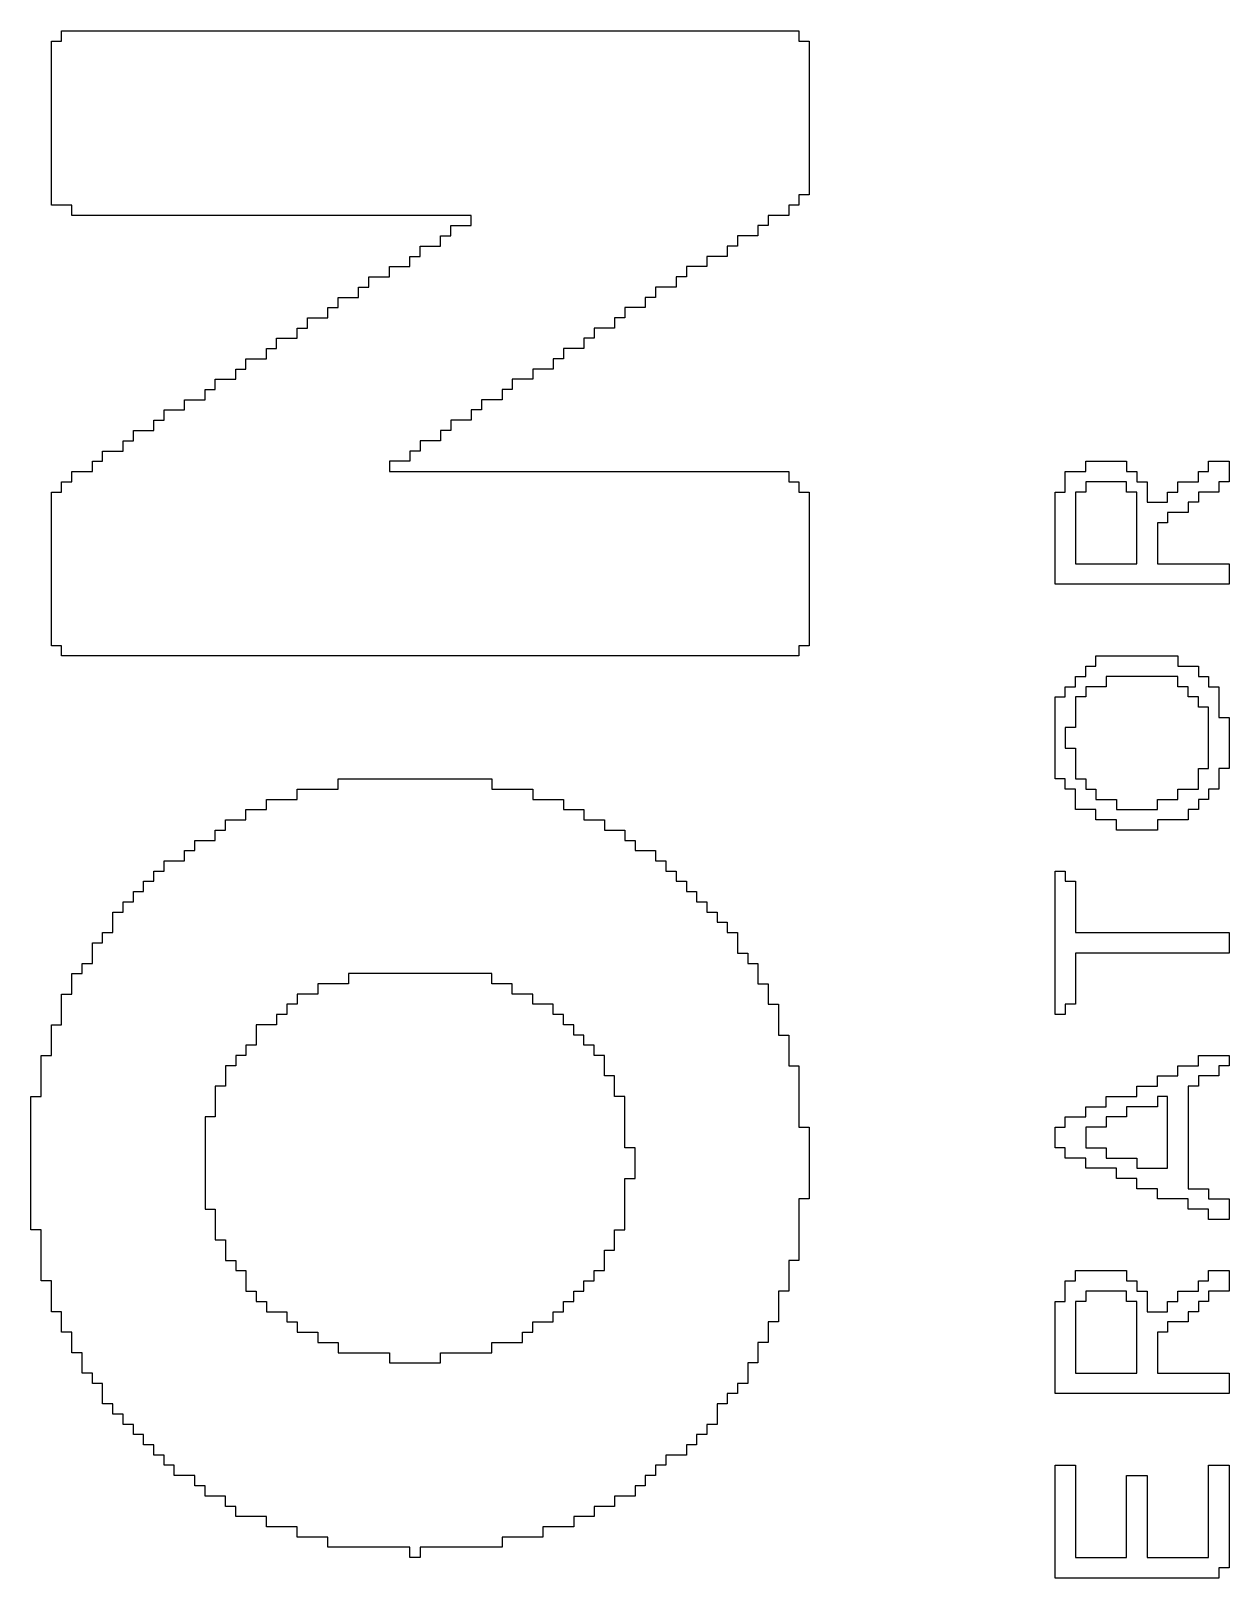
# Model space of a CAD drawing. Header units: inches. Extents: x 1.37 to 7.44, y 1.69 to 5.2.
# Drawn here: x 7.186 to 7.2972, y 2.2123 to 2.3559 of the extents above; entities that cross this region are included whole.
import ezdxf

# ---------------------------------------------------------------- set-up
doc = ezdxf.new("R2010")
doc.units = ezdxf.units.IN
doc.header["$MEASUREMENT"] = 0
doc.layers.add('Top Overlay', color=2, linetype='Continuous')

msp = doc.modelspace()

# ---------------------------------------------------------------- linework, layer by layer
at = {"layer": 'Top Overlay'}
for p, q in [((7.18888, 2.35492), (7.18888, 2.35587)), ((7.18888, 2.35587), (7.22215, 2.35587)), ((7.22215, 2.35587), (7.2231, 2.35587)), ((7.2231, 2.35587), (7.25732, 2.35587)), ((7.25732, 2.35587), (7.25732, 2.35492)), ((7.18793, 2.33971), (7.18793, 2.35492)), ((7.18793, 2.35492), (7.18888, 2.35492)), ((7.25732, 2.35492), (7.25827, 2.35492)), ((7.25827, 2.35492), (7.25827, 2.34066)), ((7.18983, 2.33971), (7.18793, 2.33971)), ((7.18983, 2.33876), (7.18983, 2.33971)), ((7.25732, 2.33971), (7.25637, 2.33971)), ((7.25637, 2.33971), (7.25637, 2.33876)), ((7.25827, 2.34066), (7.25732, 2.34066)), ((7.25732, 2.34066), (7.25732, 2.33971)), ((7.2269, 2.33876), (7.18983, 2.33876)), ((7.2269, 2.33781), (7.2269, 2.33876)), ((7.25637, 2.33876), (7.25447, 2.33876)), ((7.25447, 2.33876), (7.25447, 2.33781)), ((7.22405, 2.33591), (7.22405, 2.33686)), ((7.22405, 2.33686), (7.225, 2.33686)), ((7.225, 2.33686), (7.225, 2.33781)), ((7.225, 2.33781), (7.2269, 2.33781)), ((7.25352, 2.33686), (7.25162, 2.33686)), ((7.25162, 2.33686), (7.25162, 2.33591)), ((7.25447, 2.33781), (7.25352, 2.33781)), ((7.25352, 2.33781), (7.25352, 2.33686)), ((7.22215, 2.33495), (7.22215, 2.33591)), ((7.22215, 2.33591), (7.22405, 2.33591)), ((7.25162, 2.33591), (7.25067, 2.33591)), ((7.25067, 2.33591), (7.25067, 2.33495)), ((7.2193, 2.33305), (7.2193, 2.334)), ((7.2193, 2.334), (7.2212, 2.334)), ((7.2212, 2.334), (7.2212, 2.33495)), ((7.2212, 2.33495), (7.22215, 2.33495)), ((7.24877, 2.334), (7.24687, 2.334)), ((7.24687, 2.334), (7.24687, 2.33305)), ((7.25067, 2.33495), (7.24877, 2.33495)), ((7.24877, 2.33495), (7.24877, 2.334)), ((7.2174, 2.3321), (7.2174, 2.33305)), ((7.2174, 2.33305), (7.2193, 2.33305)), ((7.24687, 2.33305), (7.24592, 2.33305)), ((7.24592, 2.33305), (7.24592, 2.3321)), ((7.21455, 2.3302), (7.21455, 2.33115)), ((7.21455, 2.33115), (7.21645, 2.33115)), ((7.21645, 2.33115), (7.21645, 2.3321)), ((7.21645, 2.3321), (7.2174, 2.3321)), ((7.24402, 2.33115), (7.24306, 2.33115)), ((7.24306, 2.33115), (7.24306, 2.3302)), ((7.24592, 2.3321), (7.24402, 2.3321)), ((7.24402, 2.3321), (7.24402, 2.33115)), ((7.2136, 2.32925), (7.2136, 2.3302)), ((7.2136, 2.3302), (7.21455, 2.3302)), ((7.24306, 2.3302), (7.24116, 2.3302)), ((7.24116, 2.3302), (7.24116, 2.32925)), ((7.21074, 2.32735), (7.21074, 2.3283)), ((7.21074, 2.3283), (7.2117, 2.3283)), ((7.2117, 2.3283), (7.2117, 2.32925)), ((7.2117, 2.32925), (7.2136, 2.32925)), ((7.24021, 2.3283), (7.23831, 2.3283)), ((7.23831, 2.3283), (7.23831, 2.32735)), ((7.24116, 2.32925), (7.24021, 2.32925)), ((7.24021, 2.32925), (7.24021, 2.3283)), ((7.20884, 2.3264), (7.20884, 2.32735)), ((7.20884, 2.32735), (7.21074, 2.32735)), ((7.23831, 2.32735), (7.23736, 2.32735)), ((7.23736, 2.32735), (7.23736, 2.3264)), ((7.20599, 2.3245), (7.20599, 2.32545)), ((7.20599, 2.32545), (7.20789, 2.32545)), ((7.20789, 2.32545), (7.20789, 2.3264)), ((7.20789, 2.3264), (7.20884, 2.3264)), ((7.23546, 2.32545), (7.23451, 2.32545)), ((7.23451, 2.32545), (7.23451, 2.3245)), ((7.23736, 2.3264), (7.23546, 2.3264)), ((7.23546, 2.3264), (7.23546, 2.32545)), ((7.20504, 2.32355), (7.20504, 2.3245)), ((7.20504, 2.3245), (7.20599, 2.3245)), ((7.23451, 2.3245), (7.23261, 2.3245)), ((7.23261, 2.3245), (7.23261, 2.32355)), ((7.20219, 2.32165), (7.20219, 2.3226)), ((7.20219, 2.3226), (7.20314, 2.3226)), ((7.20314, 2.3226), (7.20314, 2.32355)), ((7.20314, 2.32355), (7.20504, 2.32355)), ((7.23071, 2.3226), (7.22976, 2.3226)), ((7.22976, 2.3226), (7.22976, 2.32165)), ((7.23261, 2.32355), (7.23071, 2.32355)), ((7.23071, 2.32355), (7.23071, 2.3226)), ((7.20029, 2.3207), (7.20029, 2.32165)), ((7.20029, 2.32165), (7.20219, 2.32165)), ((7.22976, 2.32165), (7.22786, 2.32165)), ((7.22786, 2.32165), (7.22786, 2.3207)), ((7.19744, 2.31879), (7.19744, 2.31975)), ((7.19744, 2.31975), (7.19839, 2.31975)), ((7.19839, 2.31975), (7.19839, 2.3207)), ((7.19839, 2.3207), (7.20029, 2.3207)), ((7.2269, 2.31975), (7.225, 2.31975)), ((7.225, 2.31975), (7.225, 2.31879)), ((7.22786, 2.3207), (7.2269, 2.3207)), ((7.2269, 2.3207), (7.2269, 2.31975)), ((7.19554, 2.31784), (7.19554, 2.31879)), ((7.19554, 2.31879), (7.19744, 2.31879)), ((7.225, 2.31879), (7.22405, 2.31879)), ((7.22405, 2.31879), (7.22405, 2.31784)), ((7.19268, 2.31594), (7.19268, 2.31689)), ((7.19268, 2.31689), (7.19458, 2.31689)), ((7.19458, 2.31689), (7.19458, 2.31784)), ((7.19458, 2.31784), (7.19554, 2.31784)), ((7.22215, 2.31689), (7.2212, 2.31689)), ((7.2212, 2.31689), (7.2212, 2.31594)), ((7.22405, 2.31784), (7.22215, 2.31784)), ((7.22215, 2.31784), (7.22215, 2.31689)), ((7.19173, 2.31499), (7.19173, 2.31594)), ((7.19173, 2.31594), (7.19268, 2.31594)), ((7.2212, 2.31594), (7.2193, 2.31594)), ((7.2193, 2.31594), (7.2193, 2.31499)), ((7.28394, 2.31499), (7.28394, 2.31594)), ((7.28394, 2.31594), (7.28774, 2.31594)), ((7.28774, 2.31594), (7.28774, 2.31499)), ((7.29535, 2.31499), (7.29535, 2.31594)), ((7.29535, 2.31594), (7.29725, 2.31594)), ((7.29725, 2.31594), (7.29725, 2.31404)), ((7.18888, 2.31309), (7.18888, 2.31404)), ((7.18888, 2.31404), (7.18983, 2.31404)), ((7.18983, 2.31404), (7.18983, 2.31499)), ((7.18983, 2.31499), (7.19173, 2.31499)), ((7.2193, 2.31499), (7.25637, 2.31499)), ((7.25637, 2.31499), (7.25637, 2.31404)), ((7.25637, 2.31404), (7.25732, 2.31404)), ((7.25732, 2.31404), (7.25732, 2.31309)), ((7.28204, 2.31309), (7.28204, 2.31499)), ((7.28204, 2.31499), (7.28394, 2.31499)), ((7.28774, 2.31404), (7.28394, 2.31404)), ((7.28394, 2.31404), (7.28394, 2.31309)), ((7.28774, 2.31499), (7.28869, 2.31499)), ((7.28774, 2.31309), (7.28774, 2.31404)), ((7.28869, 2.31499), (7.28869, 2.31404)), ((7.28869, 2.31404), (7.28964, 2.31404)), ((7.28964, 2.31404), (7.28964, 2.31214)), ((7.2925, 2.31309), (7.2925, 2.31404)), ((7.2925, 2.31404), (7.2944, 2.31404)), ((7.2944, 2.31404), (7.2944, 2.31499)), ((7.2944, 2.31499), (7.29535, 2.31499)), ((7.29725, 2.31404), (7.2963, 2.31404)), ((7.2963, 2.31404), (7.2963, 2.31309)), ((7.18793, 2.29883), (7.18793, 2.31309)), ((7.18793, 2.31309), (7.18888, 2.31309)), ((7.25732, 2.31309), (7.25827, 2.31309)), ((7.25827, 2.31309), (7.25827, 2.29883)), ((7.28109, 2.31309), (7.28204, 2.31309)), ((7.28109, 2.30454), (7.28109, 2.31309)), ((7.28394, 2.31309), (7.28299, 2.31309)), ((7.28299, 2.31309), (7.28299, 2.30644)), ((7.28869, 2.31309), (7.28774, 2.31309)), ((7.28869, 2.30644), (7.28869, 2.31309)), ((7.29154, 2.31214), (7.29154, 2.31309)), ((7.29154, 2.31309), (7.2925, 2.31309)), ((7.2963, 2.31309), (7.2944, 2.31309)), ((7.2944, 2.31309), (7.2944, 2.31214)), ((7.28964, 2.31214), (7.29154, 2.31214)), ((7.29345, 2.31119), (7.29154, 2.31119)), ((7.29154, 2.31119), (7.29154, 2.31024)), ((7.2944, 2.31214), (7.29345, 2.31214)), ((7.29345, 2.31214), (7.29345, 2.31119)), ((7.29154, 2.31024), (7.29059, 2.31024)), ((7.29059, 2.31024), (7.29059, 2.30644)), ((7.28299, 2.30644), (7.28869, 2.30644)), ((7.29059, 2.30644), (7.29725, 2.30644)), ((7.29725, 2.30644), (7.29725, 2.30454)), ((7.29725, 2.30454), (7.28109, 2.30454)), ((7.18888, 2.29883), (7.18793, 2.29883)), ((7.18888, 2.29788), (7.18888, 2.29883)), ((7.25827, 2.29883), (7.25732, 2.29883)), ((7.25732, 2.29883), (7.25732, 2.29788)), ((7.25732, 2.29788), (7.18888, 2.29788)), ((7.28394, 2.29598), (7.28394, 2.29693)), ((7.28394, 2.29693), (7.28489, 2.29693)), ((7.28489, 2.29693), (7.28489, 2.29788)), ((7.28489, 2.29788), (7.2925, 2.29788)), ((7.2925, 2.29788), (7.2925, 2.29693)), ((7.2925, 2.29693), (7.2944, 2.29693)), ((7.2944, 2.29693), (7.2944, 2.29598)), ((7.28299, 2.29503), (7.28299, 2.29598)), ((7.28299, 2.29598), (7.28394, 2.29598)), ((7.2925, 2.29598), (7.28584, 2.29598)), ((7.28584, 2.29598), (7.28584, 2.29503)), ((7.2925, 2.29503), (7.2925, 2.29598)), ((7.2944, 2.29598), (7.29535, 2.29598)), ((7.29535, 2.29598), (7.29535, 2.29503)), ((7.28109, 2.29408), (7.28204, 2.29408)), ((7.28109, 2.28647), (7.28109, 2.29408)), ((7.28204, 2.29408), (7.28204, 2.29503)), ((7.28204, 2.29503), (7.28299, 2.29503)), ((7.28394, 2.29408), (7.28299, 2.29408)), ((7.28299, 2.29408), (7.28299, 2.29123)), ((7.28584, 2.29503), (7.28394, 2.29503)), ((7.28394, 2.29503), (7.28394, 2.29408)), ((7.29345, 2.29503), (7.2925, 2.29503)), ((7.29345, 2.29408), (7.29345, 2.29503)), ((7.2944, 2.29408), (7.29345, 2.29408)), ((7.2944, 2.29313), (7.2944, 2.29408)), ((7.29535, 2.29503), (7.2963, 2.29503)), ((7.2963, 2.29503), (7.2963, 2.29218)), ((7.29535, 2.29313), (7.2944, 2.29313)), ((7.29535, 2.28743), (7.29535, 2.29313)), ((7.28299, 2.29123), (7.28204, 2.29123)), ((7.28204, 2.29123), (7.28204, 2.28933)), ((7.2963, 2.29218), (7.29725, 2.29218)), ((7.29725, 2.29218), (7.29725, 2.28743)), ((7.28204, 2.28933), (7.28299, 2.28933)), ((7.28299, 2.28933), (7.28299, 2.28647)), ((7.2944, 2.28552), (7.2944, 2.28743)), ((7.2944, 2.28743), (7.29535, 2.28743)), ((7.29725, 2.28743), (7.2963, 2.28743)), ((7.2963, 2.28743), (7.2963, 2.28552)), ((7.21074, 2.28457), (7.21074, 2.28552)), ((7.21074, 2.28552), (7.21455, 2.28552)), ((7.21455, 2.28552), (7.21455, 2.28647)), ((7.21455, 2.28647), (7.22881, 2.28647)), ((7.22881, 2.28647), (7.22881, 2.28552)), ((7.22881, 2.28552), (7.23261, 2.28552)), ((7.23261, 2.28552), (7.23261, 2.28457)), ((7.28204, 2.28647), (7.28109, 2.28647)), ((7.28204, 2.28552), (7.28204, 2.28647)), ((7.28299, 2.28552), (7.28204, 2.28552)), ((7.28299, 2.28647), (7.28394, 2.28647)), ((7.28299, 2.28362), (7.28299, 2.28552)), ((7.28394, 2.28647), (7.28394, 2.28552)), ((7.28394, 2.28552), (7.28489, 2.28552)), ((7.28489, 2.28552), (7.28489, 2.28457)), ((7.2925, 2.28457), (7.2925, 2.28552)), ((7.2925, 2.28552), (7.2944, 2.28552)), ((7.2963, 2.28552), (7.29535, 2.28552)), ((7.29535, 2.28552), (7.29535, 2.28457)), ((7.20789, 2.28362), (7.20789, 2.28457)), ((7.20789, 2.28457), (7.20979, 2.28457)), ((7.20979, 2.28457), (7.21074, 2.28457)), ((7.23261, 2.28457), (7.23546, 2.28457)), ((7.23546, 2.28457), (7.23546, 2.28362)), ((7.28489, 2.28457), (7.28679, 2.28457)), ((7.28679, 2.28457), (7.28679, 2.28362)), ((7.29059, 2.28362), (7.29059, 2.28457)), ((7.29059, 2.28457), (7.2925, 2.28457)), ((7.29535, 2.28457), (7.2944, 2.28457)), ((7.2944, 2.28457), (7.2944, 2.28362)), ((7.20409, 2.28172), (7.20409, 2.28267)), ((7.20409, 2.28267), (7.20599, 2.28267)), ((7.20599, 2.28267), (7.20599, 2.28362)), ((7.20599, 2.28362), (7.20789, 2.28362)), ((7.23546, 2.28362), (7.23736, 2.28362)), ((7.23736, 2.28362), (7.23736, 2.28267)), ((7.23736, 2.28267), (7.23926, 2.28267)), ((7.23926, 2.28267), (7.23926, 2.28172)), ((7.28489, 2.28362), (7.28299, 2.28362)), ((7.28489, 2.28267), (7.28489, 2.28362)), ((7.28679, 2.28267), (7.28489, 2.28267)), ((7.28679, 2.28362), (7.29059, 2.28362)), ((7.28679, 2.28172), (7.28679, 2.28267)), ((7.29345, 2.28267), (7.29059, 2.28267)), ((7.29059, 2.28267), (7.29059, 2.28172)), ((7.2944, 2.28362), (7.29345, 2.28362)), ((7.29345, 2.28362), (7.29345, 2.28267)), ((7.20314, 2.28077), (7.20314, 2.28172)), ((7.20314, 2.28172), (7.20409, 2.28172)), ((7.23926, 2.28172), (7.24116, 2.28172)), ((7.24116, 2.28172), (7.24116, 2.28077)), ((7.29059, 2.28172), (7.28679, 2.28172)), ((7.20029, 2.27887), (7.20029, 2.27982)), ((7.20029, 2.27982), (7.20124, 2.27982)), ((7.20124, 2.27982), (7.20124, 2.28077)), ((7.20124, 2.28077), (7.20314, 2.28077)), ((7.24116, 2.28077), (7.24211, 2.28077)), ((7.24211, 2.28077), (7.24211, 2.27982)), ((7.24211, 2.27982), (7.24402, 2.27982)), ((7.24402, 2.27982), (7.24402, 2.27887)), ((7.19839, 2.27792), (7.19839, 2.27887)), ((7.19839, 2.27887), (7.20029, 2.27887)), ((7.24402, 2.27887), (7.24497, 2.27887)), ((7.24497, 2.27887), (7.24497, 2.27792)), ((7.19649, 2.27602), (7.19649, 2.27697)), ((7.19649, 2.27697), (7.19744, 2.27697)), ((7.19744, 2.27697), (7.19744, 2.27792)), ((7.19744, 2.27792), (7.19839, 2.27792)), ((7.24497, 2.27792), (7.24592, 2.27792)), ((7.24592, 2.27792), (7.24592, 2.27697)), ((7.24592, 2.27697), (7.24687, 2.27697)), ((7.24687, 2.27697), (7.24687, 2.27602)), ((7.28109, 2.27507), (7.28109, 2.27792)), ((7.28109, 2.27792), (7.28204, 2.27792)), ((7.28204, 2.27792), (7.28204, 2.27697)), ((7.28204, 2.27697), (7.28299, 2.27697)), ((7.28299, 2.27697), (7.28299, 2.27222)), ((7.19554, 2.27507), (7.19554, 2.27602)), ((7.19554, 2.27602), (7.19649, 2.27602)), ((7.24687, 2.27602), (7.24782, 2.27602)), ((7.24782, 2.27602), (7.24782, 2.27507)), ((7.19363, 2.27222), (7.19363, 2.27412)), ((7.19363, 2.27412), (7.19458, 2.27412)), ((7.19458, 2.27412), (7.19458, 2.27507)), ((7.19458, 2.27507), (7.19554, 2.27507)), ((7.24782, 2.27507), (7.24877, 2.27507)), ((7.24877, 2.27507), (7.24877, 2.27412)), ((7.24877, 2.27412), (7.24972, 2.27412)), ((7.24972, 2.27412), (7.24972, 2.27317)), ((7.28109, 2.27412), (7.28109, 2.27507)), ((7.28109, 2.26461), (7.28109, 2.27412)), ((7.19268, 2.27127), (7.19268, 2.27222)), ((7.19268, 2.27222), (7.19363, 2.27222)), ((7.24972, 2.27317), (7.25067, 2.27317)), ((7.25067, 2.27317), (7.25067, 2.27222)), ((7.25067, 2.27222), (7.25162, 2.27222)), ((7.25162, 2.27222), (7.25162, 2.27031)), ((7.28299, 2.27222), (7.29725, 2.27222)), ((7.29725, 2.27222), (7.29725, 2.27031)), ((7.19173, 2.26936), (7.19173, 2.27127)), ((7.19173, 2.27127), (7.19268, 2.27127)), ((7.19078, 2.26841), (7.19078, 2.26936)), ((7.19078, 2.26936), (7.19173, 2.26936)), ((7.25162, 2.27031), (7.25257, 2.27031)), ((7.25257, 2.27031), (7.25257, 2.26936)), ((7.25257, 2.26936), (7.25352, 2.26936)), ((7.25352, 2.26936), (7.25352, 2.26746)), ((7.29725, 2.27031), (7.28299, 2.27031)), ((7.28299, 2.27031), (7.28299, 2.26556)), ((7.18983, 2.26651), (7.18983, 2.26841)), ((7.18983, 2.26841), (7.19078, 2.26841)), ((7.22881, 2.26841), (7.2155, 2.26841)), ((7.2155, 2.26841), (7.2155, 2.26746)), ((7.22881, 2.26746), (7.22881, 2.26841)), ((7.18888, 2.26366), (7.18888, 2.26651)), ((7.18888, 2.26651), (7.18983, 2.26651)), ((7.21265, 2.26651), (7.21074, 2.26651)), ((7.21074, 2.26651), (7.21074, 2.26556)), ((7.2155, 2.26746), (7.21265, 2.26746)), ((7.21265, 2.26746), (7.21265, 2.26651)), ((7.23071, 2.26746), (7.22881, 2.26746)), ((7.23071, 2.26651), (7.23071, 2.26746)), ((7.23261, 2.26651), (7.23071, 2.26651)), ((7.23261, 2.26556), (7.23261, 2.26651)), ((7.25352, 2.26746), (7.25447, 2.26746)), ((7.25447, 2.26746), (7.25447, 2.26556)), ((7.21074, 2.26556), (7.20979, 2.26556)), ((7.20979, 2.26556), (7.20979, 2.26461)), ((7.23451, 2.26556), (7.23261, 2.26556)), ((7.23451, 2.26461), (7.23451, 2.26556)), ((7.25447, 2.26556), (7.25542, 2.26556)), ((7.25542, 2.26556), (7.25542, 2.26271)), ((7.28299, 2.26556), (7.28204, 2.26556)), ((7.28204, 2.26556), (7.28204, 2.26461)), ((7.18793, 2.26081), (7.18793, 2.26366)), ((7.18793, 2.26366), (7.18888, 2.26366)), ((7.20884, 2.26366), (7.20694, 2.26366)), ((7.20694, 2.26366), (7.20694, 2.26176)), ((7.20979, 2.26461), (7.20884, 2.26461)), ((7.20884, 2.26461), (7.20884, 2.26366)), ((7.23546, 2.26461), (7.23451, 2.26461)), ((7.23546, 2.26366), (7.23546, 2.26461)), ((7.23641, 2.26366), (7.23546, 2.26366)), ((7.23641, 2.26271), (7.23641, 2.26366)), ((7.28204, 2.26461), (7.28109, 2.26461)), ((7.23736, 2.26271), (7.23641, 2.26271)), ((7.23736, 2.26176), (7.23736, 2.26271)), ((7.25542, 2.26271), (7.25637, 2.26271)), ((7.25637, 2.26271), (7.25637, 2.25986)), ((7.18698, 2.25701), (7.18698, 2.26081)), ((7.18698, 2.26081), (7.18793, 2.26081)), ((7.20599, 2.26081), (7.20504, 2.26081)), ((7.20504, 2.26081), (7.20504, 2.25986)), ((7.20694, 2.26176), (7.20599, 2.26176)), ((7.20599, 2.26176), (7.20599, 2.26081)), ((7.23831, 2.26176), (7.23736, 2.26176)), ((7.23831, 2.26081), (7.23831, 2.26176)), ((7.23926, 2.26081), (7.23831, 2.26081)), ((7.23926, 2.25891), (7.23926, 2.26081)), ((7.2944, 2.25986), (7.2944, 2.26081)), ((7.2944, 2.26081), (7.29725, 2.26081)), ((7.29725, 2.26081), (7.29725, 2.25986)), ((7.20504, 2.25986), (7.20409, 2.25986)), ((7.20409, 2.25986), (7.20409, 2.25796)), ((7.25637, 2.25986), (7.25732, 2.25986)), ((7.25732, 2.25986), (7.25732, 2.25415)), ((7.2925, 2.25891), (7.2925, 2.25986)), ((7.2925, 2.25986), (7.2944, 2.25986)), ((7.29725, 2.25986), (7.2963, 2.25986)), ((7.2963, 2.25986), (7.2963, 2.25891)), ((7.20409, 2.25796), (7.20314, 2.25796)), ((7.20314, 2.25796), (7.20314, 2.25511)), ((7.24021, 2.25891), (7.23926, 2.25891)), ((7.24021, 2.25701), (7.24021, 2.25891)), ((7.28869, 2.25701), (7.28869, 2.25796)), ((7.28869, 2.25796), (7.29059, 2.25796)), ((7.29059, 2.25796), (7.29059, 2.25891)), ((7.29059, 2.25891), (7.2925, 2.25891)), ((7.2944, 2.25796), (7.29345, 2.25796)), ((7.29345, 2.25796), (7.29345, 2.24845)), ((7.2963, 2.25891), (7.2944, 2.25891)), ((7.2944, 2.25891), (7.2944, 2.25796)), ((7.18603, 2.25701), (7.18698, 2.25701)), ((7.18603, 2.24465), (7.18603, 2.25701)), ((7.24116, 2.25701), (7.24021, 2.25701)), ((7.24116, 2.25225), (7.24116, 2.25701)), ((7.28584, 2.25606), (7.28584, 2.25701)), ((7.28584, 2.25701), (7.28869, 2.25701)), ((7.29154, 2.25701), (7.29059, 2.25701)), ((7.29059, 2.25701), (7.29059, 2.25606)), ((7.29154, 2.25035), (7.29154, 2.25701)), ((7.20314, 2.25511), (7.20219, 2.25511)), ((7.20219, 2.25511), (7.20219, 2.24655)), ((7.28204, 2.25415), (7.28204, 2.25511)), ((7.28204, 2.25511), (7.28394, 2.25511)), ((7.28394, 2.25511), (7.28394, 2.25606)), ((7.28394, 2.25606), (7.28584, 2.25606)), ((7.28774, 2.25511), (7.28584, 2.25511)), ((7.28584, 2.25511), (7.28584, 2.25415)), ((7.29059, 2.25606), (7.28774, 2.25606)), ((7.28774, 2.25606), (7.28774, 2.25511)), ((7.25732, 2.25415), (7.25827, 2.25415)), ((7.25827, 2.25415), (7.25827, 2.2475)), ((7.28109, 2.25415), (7.28204, 2.25415)), ((7.28109, 2.25225), (7.28109, 2.25415)), ((7.28584, 2.25415), (7.28394, 2.25415)), ((7.28394, 2.25415), (7.28394, 2.25225)), ((7.24211, 2.25225), (7.24116, 2.25225)), ((7.24211, 2.2494), (7.24211, 2.25225)), ((7.28204, 2.25225), (7.28109, 2.25225)), ((7.28204, 2.2513), (7.28204, 2.25225)), ((7.28394, 2.25225), (7.28489, 2.25225)), ((7.28489, 2.25225), (7.28584, 2.25225)), ((7.28584, 2.25225), (7.28584, 2.2513)), ((7.28394, 2.2513), (7.28204, 2.2513)), ((7.28394, 2.25035), (7.28394, 2.2513)), ((7.28584, 2.2513), (7.28869, 2.2513)), ((7.28869, 2.2513), (7.28869, 2.25035)), ((7.24116, 2.24465), (7.24116, 2.2494)), ((7.24116, 2.2494), (7.24211, 2.2494)), ((7.28584, 2.25035), (7.28394, 2.25035)), ((7.28679, 2.25035), (7.28584, 2.25035)), ((7.28679, 2.2494), (7.28679, 2.25035)), ((7.28869, 2.2494), (7.28679, 2.2494)), ((7.28869, 2.25035), (7.29154, 2.25035)), ((7.28869, 2.24845), (7.28869, 2.2494)), ((7.29059, 2.24845), (7.28869, 2.24845)), ((7.29059, 2.2475), (7.29059, 2.24845)), ((7.29345, 2.24845), (7.29535, 2.24845)), ((7.29535, 2.24845), (7.29535, 2.2475)), ((7.20219, 2.24655), (7.20314, 2.24655)), ((7.20314, 2.24655), (7.20314, 2.2437)), ((7.25827, 2.2475), (7.25732, 2.2475)), ((7.25732, 2.2475), (7.25732, 2.2418)), ((7.29345, 2.2475), (7.29059, 2.2475)), ((7.29345, 2.24655), (7.29345, 2.2475)), ((7.29535, 2.24655), (7.29345, 2.24655)), ((7.29535, 2.2475), (7.29725, 2.2475)), ((7.29535, 2.2456), (7.29535, 2.24655)), ((7.29725, 2.2475), (7.29725, 2.2456)), ((7.29725, 2.2456), (7.29535, 2.2456)), ((7.18698, 2.24465), (7.18603, 2.24465)), ((7.18698, 2.2399), (7.18698, 2.24465)), ((7.20314, 2.2437), (7.20409, 2.2437)), ((7.20409, 2.2437), (7.20409, 2.2418)), ((7.24021, 2.24275), (7.24021, 2.24465)), ((7.24021, 2.24465), (7.24116, 2.24465)), ((7.23926, 2.24085), (7.23926, 2.24275)), ((7.23926, 2.24275), (7.24021, 2.24275)), ((7.20409, 2.2418), (7.20504, 2.2418)), ((7.20504, 2.2418), (7.20504, 2.24085)), ((7.20504, 2.24085), (7.20599, 2.24085)), ((7.20599, 2.24085), (7.20599, 2.23895)), ((7.23831, 2.2399), (7.23831, 2.24085)), ((7.23831, 2.24085), (7.23926, 2.24085)), ((7.25732, 2.2418), (7.25637, 2.2418)), ((7.25637, 2.2418), (7.25637, 2.23895)), ((7.28299, 2.2399), (7.28299, 2.24085)), ((7.28299, 2.24085), (7.28774, 2.24085)), ((7.28774, 2.24085), (7.28774, 2.2399)), ((7.29535, 2.2399), (7.29535, 2.24085)), ((7.29535, 2.24085), (7.29725, 2.24085)), ((7.29725, 2.24085), (7.29725, 2.23895)), ((7.18793, 2.2399), (7.18698, 2.2399)), ((7.18793, 2.23704), (7.18793, 2.2399)), ((7.23736, 2.23895), (7.23736, 2.2399)), ((7.23736, 2.2399), (7.23831, 2.2399)), ((7.28204, 2.23799), (7.28204, 2.2399)), ((7.28204, 2.2399), (7.28299, 2.2399)), ((7.28774, 2.2399), (7.28869, 2.2399)), ((7.28869, 2.2399), (7.28869, 2.23895)), ((7.2944, 2.23895), (7.2944, 2.2399)), ((7.2944, 2.2399), (7.29535, 2.2399)), ((7.20599, 2.23895), (7.20694, 2.23895)), ((7.20694, 2.23895), (7.20694, 2.23799)), ((7.20694, 2.23799), (7.20789, 2.23799)), ((7.20789, 2.23799), (7.20789, 2.23704)), ((7.23546, 2.23704), (7.23546, 2.23799)), ((7.23546, 2.23799), (7.23641, 2.23799)), ((7.23641, 2.23799), (7.23641, 2.23895)), ((7.23641, 2.23895), (7.23736, 2.23895)), ((7.25637, 2.23895), (7.25542, 2.23895)), ((7.25542, 2.23895), (7.25542, 2.23609)), ((7.28109, 2.23799), (7.28204, 2.23799)), ((7.28109, 2.22944), (7.28109, 2.23799)), ((7.28394, 2.23799), (7.28299, 2.23799)), ((7.28299, 2.23799), (7.28299, 2.23134)), ((7.28774, 2.23895), (7.28394, 2.23895)), ((7.28394, 2.23895), (7.28394, 2.23799)), ((7.28774, 2.23799), (7.28774, 2.23895)), ((7.28869, 2.23799), (7.28774, 2.23799)), ((7.28869, 2.23895), (7.28964, 2.23895)), ((7.28869, 2.23134), (7.28869, 2.23799)), ((7.28964, 2.23895), (7.28964, 2.23704)), ((7.29154, 2.23704), (7.29154, 2.23799)), ((7.29154, 2.23799), (7.2925, 2.23799)), ((7.2925, 2.23799), (7.2925, 2.23895)), ((7.2925, 2.23895), (7.2944, 2.23895)), ((7.29535, 2.23799), (7.2944, 2.23799)), ((7.2944, 2.23799), (7.2944, 2.23704)), ((7.29725, 2.23895), (7.29535, 2.23895)), ((7.29535, 2.23895), (7.29535, 2.23799)), ((7.18888, 2.23704), (7.18793, 2.23704)), ((7.18888, 2.23514), (7.18888, 2.23704)), ((7.20789, 2.23704), (7.20979, 2.23704)), ((7.20979, 2.23704), (7.20979, 2.23609)), ((7.23451, 2.23609), (7.23451, 2.23704)), ((7.23451, 2.23704), (7.23546, 2.23704)), ((7.28964, 2.23704), (7.29154, 2.23704)), ((7.2944, 2.23704), (7.29345, 2.23704)), ((7.29345, 2.23704), (7.29345, 2.23609)), ((7.18983, 2.23514), (7.18888, 2.23514)), ((7.18983, 2.23324), (7.18983, 2.23514)), ((7.20979, 2.23609), (7.21074, 2.23609)), ((7.21074, 2.23609), (7.21074, 2.23514)), ((7.21074, 2.23514), (7.21265, 2.23514)), ((7.21265, 2.23514), (7.21265, 2.23419)), ((7.23166, 2.23419), (7.23166, 2.23514)), ((7.23166, 2.23514), (7.23261, 2.23514)), ((7.23261, 2.23514), (7.23261, 2.23609)), ((7.23261, 2.23609), (7.23451, 2.23609)), ((7.25542, 2.23609), (7.25447, 2.23609)), ((7.25447, 2.23609), (7.25447, 2.23419)), ((7.29154, 2.23514), (7.29059, 2.23514)), ((7.29059, 2.23514), (7.29059, 2.23134)), ((7.29345, 2.23609), (7.29154, 2.23609)), ((7.29154, 2.23609), (7.29154, 2.23514)), ((7.21265, 2.23419), (7.21455, 2.23419)), ((7.21455, 2.23419), (7.21455, 2.23324)), ((7.22881, 2.23324), (7.22881, 2.23419)), ((7.22881, 2.23419), (7.23166, 2.23419)), ((7.25447, 2.23419), (7.25352, 2.23419)), ((7.25352, 2.23419), (7.25352, 2.23229)), ((7.19078, 2.23324), (7.18983, 2.23324)), ((7.19078, 2.23134), (7.19078, 2.23324)), ((7.21455, 2.23324), (7.2193, 2.23324)), ((7.2193, 2.23324), (7.2193, 2.23229)), ((7.2193, 2.23229), (7.22405, 2.23229)), ((7.22405, 2.23229), (7.22405, 2.23324)), ((7.22405, 2.23324), (7.22881, 2.23324)), ((7.25352, 2.23229), (7.25257, 2.23229)), ((7.25257, 2.23229), (7.25257, 2.23039)), ((7.19173, 2.23134), (7.19078, 2.23134)), ((7.19173, 2.23039), (7.19173, 2.23134)), ((7.28299, 2.23134), (7.28869, 2.23134)), ((7.29059, 2.23134), (7.29725, 2.23134)), ((7.29725, 2.23134), (7.29725, 2.22944)), ((7.19268, 2.23039), (7.19173, 2.23039)), ((7.19268, 2.22849), (7.19268, 2.23039)), ((7.25162, 2.22944), (7.25067, 2.22944)), ((7.25067, 2.22944), (7.25067, 2.22849)), ((7.25257, 2.23039), (7.25162, 2.23039)), ((7.25162, 2.23039), (7.25162, 2.22944)), ((7.29725, 2.22944), (7.28109, 2.22944)), ((7.19363, 2.22849), (7.19268, 2.22849)), ((7.19363, 2.22754), (7.19363, 2.22849)), ((7.25067, 2.22849), (7.24972, 2.22849)), ((7.24972, 2.22849), (7.24972, 2.22659)), ((7.19458, 2.22754), (7.19363, 2.22754)), ((7.19458, 2.22659), (7.19458, 2.22754)), ((7.19554, 2.22659), (7.19458, 2.22659)), ((7.19554, 2.22564), (7.19554, 2.22659)), ((7.24972, 2.22659), (7.24877, 2.22659)), ((7.24877, 2.22659), (7.24877, 2.22564)), ((7.19649, 2.22564), (7.19554, 2.22564)), ((7.19649, 2.22469), (7.19649, 2.22564)), ((7.24877, 2.22564), (7.24782, 2.22564)), ((7.24782, 2.22564), (7.24782, 2.22469)), ((7.19744, 2.22469), (7.19649, 2.22469)), ((7.19744, 2.22374), (7.19744, 2.22469)), ((7.19839, 2.22374), (7.19744, 2.22374)), ((7.19839, 2.22279), (7.19839, 2.22374)), ((7.24687, 2.22374), (7.24497, 2.22374)), ((7.24497, 2.22374), (7.24497, 2.22279)), ((7.24782, 2.22469), (7.24687, 2.22469)), ((7.24687, 2.22469), (7.24687, 2.22374)), ((7.19934, 2.22279), (7.19839, 2.22279)), ((7.19934, 2.22183), (7.19934, 2.22279)), ((7.24497, 2.22279), (7.24402, 2.22279)), ((7.24402, 2.22279), (7.24402, 2.22183)), ((7.28109, 2.21233), (7.28109, 2.22279)), ((7.28109, 2.22279), (7.28299, 2.22279)), ((7.28299, 2.22279), (7.28299, 2.21423)), ((7.29535, 2.21613), (7.29535, 2.22279)), ((7.29535, 2.22279), (7.29725, 2.22279)), ((7.29725, 2.22279), (7.29725, 2.21328)), ((7.20124, 2.22183), (7.19934, 2.22183)), ((7.20124, 2.22088), (7.20124, 2.22183)), ((7.20219, 2.22088), (7.20124, 2.22088)), ((7.20219, 2.21993), (7.20219, 2.22088)), ((7.24306, 2.22088), (7.24211, 2.22088)), ((7.24211, 2.22088), (7.24211, 2.21993)), ((7.24402, 2.22183), (7.24306, 2.22183)), ((7.24306, 2.22183), (7.24306, 2.22088)), ((7.28774, 2.21423), (7.28774, 2.22183)), ((7.28774, 2.22183), (7.28964, 2.22183)), ((7.28964, 2.22183), (7.28964, 2.21423)), ((7.20409, 2.21993), (7.20219, 2.21993)), ((7.20409, 2.21898), (7.20409, 2.21993)), ((7.24211, 2.21993), (7.24021, 2.21993)), ((7.24021, 2.21993), (7.24021, 2.21898)), ((7.20504, 2.21898), (7.20409, 2.21898)), ((7.20504, 2.21803), (7.20504, 2.21898)), ((7.20789, 2.21803), (7.20504, 2.21803)), ((7.20789, 2.21708), (7.20789, 2.21803)), ((7.23831, 2.21803), (7.23641, 2.21803)), ((7.23641, 2.21803), (7.23641, 2.21708)), ((7.24021, 2.21898), (7.23831, 2.21898)), ((7.23831, 2.21898), (7.23831, 2.21803)), ((7.21074, 2.21708), (7.20789, 2.21708)), ((7.21074, 2.21613), (7.21074, 2.21708)), ((7.23641, 2.21708), (7.23356, 2.21708)), ((7.23356, 2.21708), (7.23356, 2.21613)), ((7.2136, 2.21613), (7.21074, 2.21613)), ((7.2136, 2.21518), (7.2136, 2.21613)), ((7.2212, 2.21518), (7.2136, 2.21518)), ((7.2212, 2.21423), (7.2212, 2.21518)), ((7.22976, 2.21518), (7.22215, 2.21518)), ((7.22215, 2.21518), (7.22215, 2.21423)), ((7.23356, 2.21613), (7.22976, 2.21613)), ((7.22976, 2.21613), (7.22976, 2.21518)), ((7.29535, 2.21518), (7.29535, 2.21613)), ((7.29535, 2.21423), (7.29535, 2.21518)), ((7.22215, 2.21423), (7.2212, 2.21423)), ((7.28299, 2.21423), (7.28774, 2.21423)), ((7.28964, 2.21423), (7.29535, 2.21423)), ((7.2963, 2.21233), (7.28109, 2.21233)), ((7.29725, 2.21328), (7.2963, 2.21328)), ((7.2963, 2.21328), (7.2963, 2.21233))]:
    msp.add_line(p, q, dxfattribs=at)

doc.saveas('drawing.dxf')
